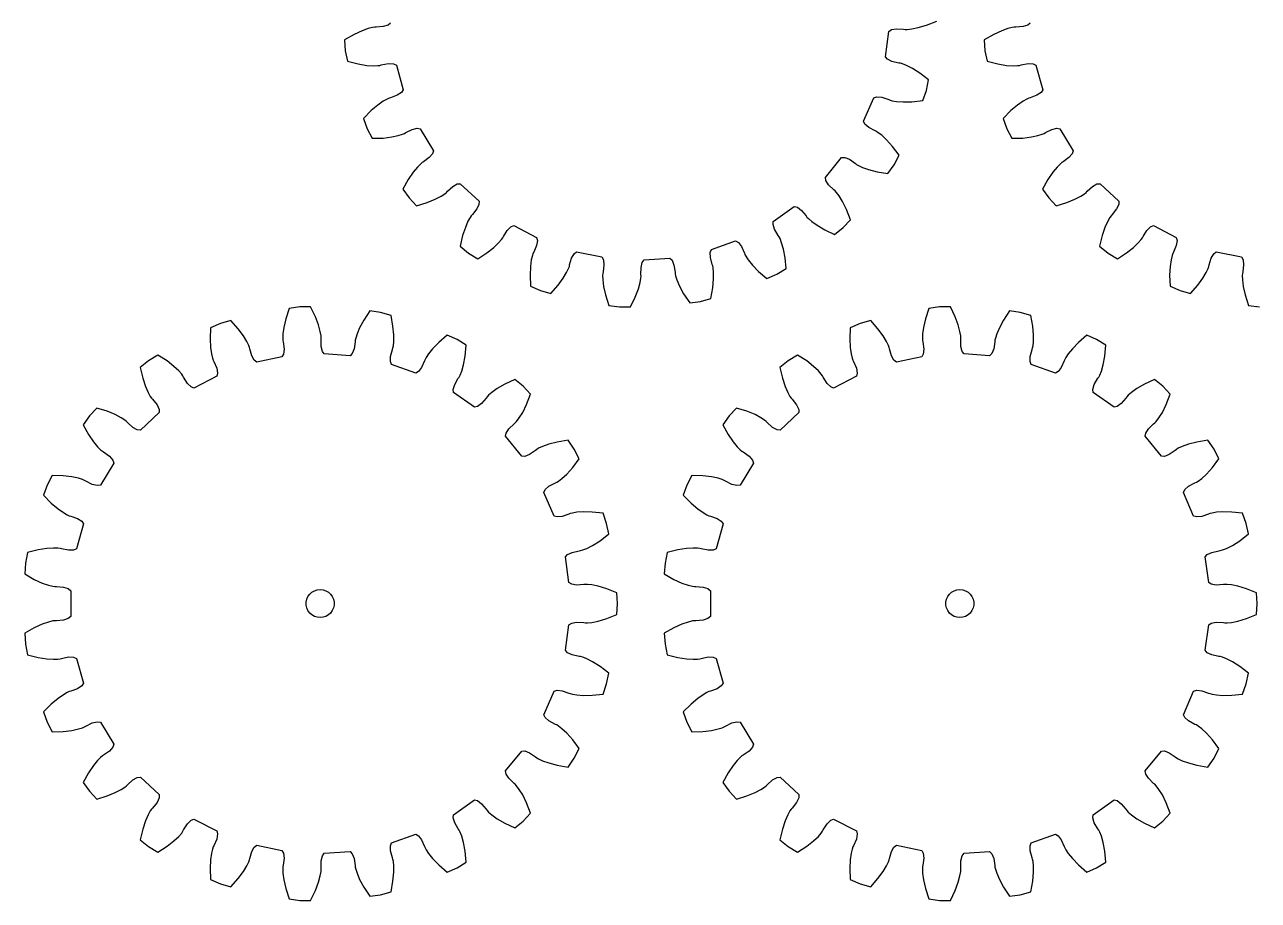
# Model space of a CAD drawing. Extents: x 0 to 200, y 0 to 191.
# Drawn here: x 0 to 132, y 0 to 93.7 of the extents above; entities that cross this region are included whole.
import ezdxf

# ---------------------------------------------------------------- set-up
doc = ezdxf.new("R2010")
doc.units = 0

msp = doc.modelspace()

# ---------------------------------------------------------------- linework, layer by layer
for p, q in [((39.15, 93.89), (38.89, 93.67)), ((96.5, 93.68), (97.59, 94.11)), ((107.59, 93.89), (107.34, 93.67)), ((35.24, 92.67), (34.22, 92.09)), ((36.1, 93.06), (35.24, 92.67)), ((36.76, 93.3), (36.1, 93.06)), ((37.22, 93.41), (36.76, 93.3)), ((37.45, 93.45), (37.22, 93.41)), ((37.61, 93.44), (37.45, 93.45)), ((38.37, 93.51), (37.61, 93.44)), ((38.89, 93.67), (38.37, 93.51)), ((92.09, 90.27), (92.46, 93)), ((92.46, 93), (92.75, 93.19)), ((92.75, 93.19), (93.28, 93.28)), ((93.28, 93.28), (94.05, 93.24)), ((94.05, 93.24), (94.21, 93.21)), ((94.21, 93.21), (94.44, 93.22)), ((94.44, 93.22), (94.91, 93.27)), ((94.91, 93.27), (95.6, 93.41)), ((95.6, 93.41), (96.5, 93.68)), ((103.69, 92.67), (102.67, 92.09)), ((104.54, 93.06), (103.69, 92.67)), ((105.21, 93.3), (104.54, 93.06)), ((105.66, 93.41), (105.21, 93.3)), ((105.89, 93.45), (105.66, 93.41)), ((106.05, 93.44), (105.89, 93.45)), ((106.82, 93.51), (106.05, 93.44)), ((107.34, 93.67), (106.82, 93.51)), ((34.22, 92.09), (34.3, 90.94)), ((102.67, 92.09), (102.75, 90.94)), ((34.3, 90.94), (34.54, 89.8)), ((34.54, 89.8), (35.68, 89.52)), ((92.31, 90.02), (92.09, 90.27)), ((92.8, 89.78), (92.31, 90.02)), ((93.55, 89.62), (92.8, 89.78)), ((102.75, 90.94), (102.98, 89.8)), ((102.98, 89.8), (104.12, 89.52)), ((35.68, 89.52), (36.61, 89.37)), ((36.61, 89.37), (37.31, 89.33)), ((37.31, 89.33), (37.78, 89.34)), ((37.78, 89.34), (38.01, 89.37)), ((38.01, 89.37), (38.16, 89.41)), ((38.16, 89.41), (38.92, 89.56)), ((38.92, 89.56), (39.46, 89.54)), ((39.46, 89.54), (39.77, 89.39)), ((39.77, 89.39), (40.51, 86.75)), ((93.71, 89.6), (93.55, 89.62)), ((93.93, 89.53), (93.71, 89.6)), ((94.37, 89.36), (93.93, 89.53)), ((95, 89.04), (94.37, 89.36)), ((95.79, 88.53), (95, 89.04)), ((96.72, 87.82), (95.79, 88.53)), ((104.12, 89.52), (105.05, 89.37)), ((105.05, 89.37), (105.75, 89.33)), ((105.75, 89.33), (106.22, 89.34)), ((106.22, 89.34), (106.45, 89.37)), ((106.45, 89.37), (106.61, 89.41)), ((106.61, 89.41), (107.36, 89.56)), ((107.36, 89.56), (107.9, 89.54)), ((107.9, 89.54), (108.21, 89.39)), ((108.21, 89.39), (108.95, 86.75)), ((96.49, 86.68), (96.72, 87.82)), ((38.99, 85.86), (38.78, 85.76)), ((39.15, 85.89), (38.99, 85.86)), ((39.87, 86.16), (39.15, 85.89)), ((40.32, 86.46), (39.87, 86.16)), ((40.51, 86.75), (40.32, 86.46)), ((89.77, 83.38), (90.86, 85.9)), ((90.86, 85.9), (91.19, 86)), ((91.19, 86), (91.73, 85.95)), ((91.73, 85.95), (92.46, 85.7)), ((96.1, 85.59), (96.49, 86.68)), ((107.44, 85.86), (107.23, 85.76)), ((107.59, 85.89), (107.44, 85.86)), ((108.31, 86.16), (107.59, 85.89)), ((108.77, 86.46), (108.31, 86.16)), ((108.95, 86.75), (108.77, 86.46)), ((37.08, 84.52), (36.25, 83.68)), ((37.8, 85.12), (37.08, 84.52)), ((38.37, 85.53), (37.8, 85.12)), ((38.78, 85.76), (38.37, 85.53)), ((92.46, 85.7), (92.6, 85.63)), ((92.6, 85.63), (92.83, 85.57)), ((92.83, 85.57), (93.29, 85.5)), ((93.29, 85.5), (93.99, 85.45)), ((93.99, 85.45), (94.93, 85.46)), ((94.93, 85.46), (96.1, 85.59)), ((105.52, 84.52), (104.7, 83.68)), ((106.24, 85.12), (105.52, 84.52)), ((106.82, 85.53), (106.24, 85.12)), ((107.23, 85.76), (106.82, 85.53)), ((36.25, 83.68), (36.64, 82.59)), ((89.91, 83.07), (89.77, 83.38)), ((104.7, 83.68), (105.08, 82.59)), ((36.64, 82.59), (37.17, 81.56)), ((39.28, 81.7), (39.97, 81.85)), ((39.97, 81.85), (40.42, 81.99)), ((40.42, 81.99), (40.63, 82.08)), ((40.63, 82.08), (40.77, 82.17)), ((40.77, 82.17), (41.46, 82.51)), ((41.46, 82.51), (41.98, 82.64)), ((41.98, 82.64), (42.32, 82.58)), ((42.32, 82.58), (43.75, 80.23)), ((90.32, 82.71), (89.91, 83.07)), ((91, 82.35), (90.32, 82.71)), ((91.15, 82.29), (91, 82.35)), ((91.34, 82.16), (91.15, 82.29)), ((91.72, 81.88), (91.34, 82.16)), ((92.23, 81.4), (91.72, 81.88)), ((105.08, 82.59), (105.62, 81.56)), ((107.73, 81.7), (108.42, 81.85)), ((108.42, 81.85), (108.86, 81.99)), ((108.86, 81.99), (109.08, 82.08)), ((109.08, 82.08), (109.21, 82.17)), ((109.21, 82.17), (109.9, 82.51)), ((109.9, 82.51), (110.43, 82.64)), ((110.43, 82.64), (110.76, 82.58)), ((110.76, 82.58), (112.19, 80.23)), ((37.17, 81.56), (38.35, 81.59)), ((38.35, 81.59), (39.28, 81.7)), ((92.86, 80.7), (92.23, 81.4)), ((93.57, 79.76), (92.86, 80.7)), ((105.62, 81.56), (106.79, 81.59)), ((106.79, 81.59), (107.73, 81.7)), ((43.29, 79.49), (42.67, 79.04)), ((43.64, 79.9), (43.29, 79.49)), ((43.75, 80.23), (43.64, 79.9)), ((85.67, 77.36), (87.41, 79.5)), ((87.41, 79.5), (87.75, 79.51)), ((87.75, 79.51), (88.25, 79.31)), ((88.25, 79.31), (88.89, 78.87)), ((93.03, 78.73), (93.57, 79.76)), ((111.73, 79.49), (111.11, 79.04)), ((112.09, 79.9), (111.73, 79.49)), ((112.19, 80.23), (112.09, 79.9)), ((41.57, 77.93), (41.04, 77.16)), ((42.02, 78.48), (41.57, 77.93)), ((42.35, 78.81), (42.02, 78.48)), ((42.53, 78.96), (42.35, 78.81)), ((42.67, 79.04), (42.53, 78.96)), ((88.89, 78.87), (89.01, 78.77)), ((89.01, 78.77), (89.21, 78.65)), ((89.21, 78.65), (89.63, 78.45)), ((89.63, 78.45), (90.3, 78.21)), ((90.3, 78.21), (91.21, 77.98)), ((91.21, 77.98), (92.36, 77.78)), ((92.36, 77.78), (93.03, 78.73)), ((110.02, 77.93), (109.49, 77.16)), ((110.47, 78.48), (110.02, 77.93)), ((110.79, 78.81), (110.47, 78.48)), ((110.97, 78.96), (110.79, 78.81)), ((111.11, 79.04), (110.97, 78.96)), ((41.04, 77.16), (40.48, 76.13)), ((45.8, 76.4), (46.28, 76.67)), ((46.28, 76.67), (46.61, 76.7)), ((46.61, 76.7), (48.63, 74.83)), ((85.73, 77.03), (85.67, 77.36)), ((86.02, 76.57), (85.73, 77.03)), ((86.58, 76.04), (86.02, 76.57)), ((109.49, 77.16), (108.92, 76.13)), ((114.25, 76.4), (114.72, 76.67)), ((114.72, 76.67), (115.06, 76.7)), ((115.06, 76.7), (117.07, 74.83)), ((40.48, 76.13), (41.14, 75.18)), ((43.93, 75.04), (44.55, 75.37)), ((44.55, 75.37), (44.94, 75.62)), ((44.94, 75.62), (45.13, 75.77)), ((45.13, 75.77), (45.23, 75.89)), ((45.23, 75.89), (45.8, 76.4)), ((86.71, 75.94), (86.58, 76.04)), ((86.86, 75.77), (86.71, 75.94)), ((87.14, 75.39), (86.86, 75.77)), ((87.51, 74.79), (87.14, 75.39)), ((108.92, 76.13), (109.59, 75.18)), ((112.37, 75.04), (113, 75.37)), ((113, 75.37), (113.39, 75.62)), ((113.39, 75.62), (113.57, 75.77)), ((113.57, 75.77), (113.68, 75.89)), ((113.68, 75.89), (114.25, 76.4)), ((41.14, 75.18), (41.94, 74.33)), ((41.94, 74.33), (43.06, 74.68)), ((43.06, 74.68), (43.93, 75.04)), ((48.38, 74), (47.9, 73.39)), ((48.61, 74.49), (48.38, 74)), ((48.63, 74.83), (48.61, 74.49)), ((80.1, 72.67), (82.35, 74.26)), ((82.35, 74.26), (82.68, 74.18)), ((82.68, 74.18), (83.11, 73.85)), ((87.93, 73.95), (87.51, 74.79)), ((88.35, 72.85), (87.93, 73.95)), ((109.59, 75.18), (110.38, 74.33)), ((110.38, 74.33), (111.5, 74.68)), ((111.5, 74.68), (112.37, 75.04)), ((116.83, 74), (116.35, 73.39)), ((117.06, 74.49), (116.83, 74)), ((117.07, 74.83), (117.06, 74.49)), ((47.43, 72.68), (47.15, 72.03)), ((47.66, 73.09), (47.43, 72.68)), ((47.79, 73.28), (47.66, 73.09)), ((47.9, 73.39), (47.79, 73.28)), ((80.07, 72.34), (80.1, 72.67)), ((83.11, 73.85), (83.61, 73.26)), ((83.61, 73.26), (83.7, 73.13)), ((83.7, 73.13), (83.86, 72.96)), ((83.86, 72.96), (84.21, 72.66)), ((84.21, 72.66), (84.79, 72.25)), ((87.56, 72.01), (88.35, 72.85)), ((115.88, 72.68), (115.59, 72.03)), ((116.11, 73.09), (115.88, 72.68)), ((116.24, 73.28), (116.11, 73.09)), ((116.35, 73.39), (116.24, 73.28)), ((47.15, 72.03), (46.85, 71.14)), ((51.23, 71.05), (51.64, 71.7)), ((51.64, 71.7), (52.02, 72.08)), ((52.02, 72.08), (52.34, 72.21)), ((52.34, 72.21), (54.78, 70.94)), ((80.23, 71.82), (80.07, 72.34)), ((80.62, 71.16), (80.23, 71.82)), ((84.79, 72.25), (85.6, 71.77)), ((85.6, 71.77), (86.66, 71.28)), ((86.66, 71.28), (87.56, 72.01)), ((115.59, 72.03), (115.3, 71.14)), ((119.67, 71.05), (120.08, 71.7)), ((120.08, 71.7), (120.46, 72.08)), ((120.46, 72.08), (120.78, 72.21)), ((120.78, 72.21), (123.22, 70.94)), ((46.85, 71.14), (46.58, 70)), ((46.58, 70), (47.48, 69.27)), ((50.2, 69.88), (50.71, 70.36)), ((50.71, 70.36), (51.02, 70.72)), ((51.02, 70.72), (51.16, 70.9)), ((51.16, 70.9), (51.23, 71.05)), ((54.77, 70.08), (54.47, 69.37)), ((54.86, 70.61), (54.77, 70.08)), ((54.78, 70.94), (54.86, 70.61)), ((73.48, 69.66), (76.07, 70.58)), ((76.07, 70.58), (76.37, 70.42)), ((76.37, 70.42), (76.69, 69.99)), ((76.69, 69.99), (77.01, 69.28)), ((80.72, 71.03), (80.62, 71.16)), ((80.82, 70.82), (80.72, 71.03)), ((80.99, 70.38), (80.82, 70.82)), ((81.18, 69.7), (80.99, 70.38)), ((115.3, 71.14), (115.02, 70)), ((115.02, 70), (115.92, 69.27)), ((118.64, 69.88), (119.15, 70.36)), ((119.15, 70.36), (119.46, 70.72)), ((119.46, 70.72), (119.6, 70.9)), ((119.6, 70.9), (119.67, 71.05)), ((123.21, 70.08), (122.92, 69.37)), ((123.3, 70.61), (123.21, 70.08)), ((123.22, 70.94), (123.3, 70.61)), ((47.48, 69.27), (48.47, 68.66)), ((48.47, 68.66), (49.46, 69.3)), ((49.46, 69.3), (50.2, 69.88)), ((54.32, 69.01), (54.21, 68.55)), ((54.39, 69.23), (54.32, 69.01)), ((54.47, 69.37), (54.39, 69.23)), ((58.3, 68), (58.52, 68.74)), ((58.52, 68.74), (58.79, 69.21)), ((58.79, 69.21), (59.06, 69.42)), ((59.06, 69.42), (61.75, 68.86)), ((61.75, 68.86), (61.92, 68.56)), ((66.28, 68.55), (69.03, 68.74)), ((69.03, 68.74), (69.27, 68.5)), ((73.35, 69.35), (73.48, 69.66)), ((73.37, 68.8), (73.35, 69.35)), ((73.57, 68.06), (73.37, 68.8)), ((77.01, 69.28), (77.06, 69.13)), ((77.06, 69.13), (77.17, 68.93)), ((77.17, 68.93), (77.43, 68.54)), ((81.36, 68.78), (81.18, 69.7)), ((81.47, 67.61), (81.36, 68.78)), ((115.92, 69.27), (116.92, 68.66)), ((116.92, 68.66), (117.9, 69.3)), ((117.9, 69.3), (118.64, 69.88)), ((122.77, 69.01), (122.66, 68.55)), ((122.84, 69.23), (122.77, 69.01)), ((122.92, 69.37), (122.84, 69.23)), ((126.75, 68), (126.97, 68.74)), ((126.97, 68.74), (127.23, 69.21)), ((127.23, 69.21), (127.5, 69.42)), ((127.5, 69.42), (130.2, 68.86)), ((130.2, 68.86), (130.36, 68.56)), ((54.11, 67.85), (54.07, 66.91)), ((54.21, 68.55), (54.11, 67.85)), ((57.99, 67.21), (58.19, 67.63)), ((58.19, 67.63), (58.28, 67.85)), ((58.28, 67.85), (58.3, 68)), ((61.98, 68.02), (61.88, 67.26)), ((61.92, 68.56), (61.98, 68.02)), ((65.94, 66.98), (65.95, 67.75)), ((65.95, 67.75), (66.08, 68.28)), ((66.08, 68.28), (66.28, 68.55)), ((69.27, 68.5), (69.47, 67.99)), ((69.47, 67.99), (69.59, 67.23)), ((73.62, 67.91), (73.57, 68.06)), ((73.67, 67.68), (73.62, 67.91)), ((73.71, 67.22), (73.67, 67.68)), ((77.43, 68.54), (77.87, 67.99)), ((77.87, 67.99), (78.53, 67.31)), ((80.48, 67.01), (81.47, 67.61)), ((122.56, 67.85), (122.51, 66.91)), ((122.66, 68.55), (122.56, 67.85)), ((126.43, 67.21), (126.64, 67.63)), ((126.64, 67.63), (126.72, 67.85)), ((126.72, 67.85), (126.75, 68)), ((130.42, 68.02), (130.33, 67.26)), ((130.36, 68.56), (130.42, 68.02)), ((54.07, 66.91), (54.11, 65.74)), ((57.07, 65.84), (57.63, 66.6)), ((57.63, 66.6), (57.99, 67.21)), ((61.85, 67.1), (61.83, 66.87)), ((61.83, 66.87), (61.85, 66.4)), ((61.88, 67.26), (61.85, 67.1)), ((61.85, 66.4), (61.94, 65.71)), ((65.67, 65.45), (65.85, 66.13)), ((65.85, 66.13), (65.93, 66.59)), ((65.93, 66.59), (65.95, 66.82)), ((65.95, 66.82), (65.94, 66.98)), ((69.59, 67.23), (69.59, 67.07)), ((69.59, 67.07), (69.64, 66.85)), ((69.64, 66.85), (69.79, 66.4)), ((69.79, 66.4), (70.07, 65.75)), ((73.64, 65.57), (73.72, 66.51)), ((73.72, 66.51), (73.71, 67.22)), ((78.53, 67.31), (79.42, 66.55)), ((79.42, 66.55), (80.48, 67.01)), ((122.51, 66.91), (122.56, 65.74)), ((125.52, 65.84), (126.07, 66.6)), ((126.07, 66.6), (126.43, 67.21)), ((130.29, 67.1), (130.28, 66.87)), ((130.28, 66.87), (130.3, 66.4)), ((130.33, 67.26), (130.29, 67.1)), ((130.3, 66.4), (130.39, 65.71)), ((54.11, 65.74), (55.18, 65.28)), ((55.18, 65.28), (56.29, 64.96)), ((56.29, 64.96), (57.07, 65.84)), ((61.94, 65.71), (62.15, 64.79)), ((62.15, 64.79), (62.51, 63.67)), ((65.33, 64.57), (65.67, 65.45)), ((70.07, 65.75), (70.51, 64.92)), ((70.51, 64.92), (71.16, 63.95)), ((73.43, 64.42), (73.64, 65.57)), ((122.56, 65.74), (123.62, 65.28)), ((123.62, 65.28), (124.74, 64.96)), ((124.74, 64.96), (125.52, 65.84)), ((130.39, 65.71), (130.6, 64.79)), ((130.6, 64.79), (130.96, 63.67)), ((29.44, 63.51), (28.29, 63.36)), ((30.6, 63.51), (29.44, 63.51)), ((31.11, 62.46), (30.6, 63.51)), ((62.51, 63.67), (63.66, 63.51)), ((63.66, 63.51), (64.82, 63.51)), ((64.82, 63.51), (65.33, 64.57)), ((71.16, 63.95), (72.31, 64.11)), ((72.31, 64.11), (73.43, 64.42)), ((97.89, 63.51), (96.74, 63.36)), ((99.05, 63.51), (97.89, 63.51)), ((99.56, 62.46), (99.05, 63.51)), ((130.96, 63.67), (132.11, 63.51)), ((22.07, 62.06), (20.95, 61.75)), ((22.85, 61.18), (22.07, 62.06)), ((27.93, 62.24), (27.72, 61.32)), ((28.29, 63.36), (27.93, 62.24)), ((31.44, 61.58), (31.11, 62.46)), ((36.29, 62.1), (35.84, 61.28)), ((36.94, 63.08), (36.29, 62.1)), ((38.09, 62.92), (36.94, 63.08)), ((39.21, 62.61), (38.09, 62.92)), ((39.41, 61.45), (39.21, 62.61)), ((90.52, 62.06), (89.4, 61.75)), ((91.29, 61.18), (90.52, 62.06)), ((96.37, 62.24), (96.17, 61.32)), ((96.74, 63.36), (96.37, 62.24)), ((99.89, 61.58), (99.56, 62.46)), ((104.74, 62.1), (104.29, 61.28)), ((105.39, 63.08), (104.74, 62.1)), ((106.53, 62.92), (105.39, 63.08)), ((107.65, 62.61), (106.53, 62.92)), ((107.86, 61.45), (107.65, 62.61)), ((19.89, 61.29), (19.84, 60.11)), ((20.95, 61.75), (19.89, 61.29)), ((23.4, 60.42), (22.85, 61.18)), ((27.72, 61.32), (27.63, 60.62)), ((31.63, 60.9), (31.44, 61.58)), ((31.71, 60.43), (31.63, 60.9)), ((35.84, 61.28), (35.57, 60.63)), ((39.49, 60.52), (39.41, 61.45)), ((88.33, 61.29), (88.29, 60.11)), ((89.4, 61.75), (88.33, 61.29)), ((91.85, 60.42), (91.29, 61.18)), ((96.17, 61.32), (96.07, 60.62)), ((100.07, 60.9), (99.89, 61.58)), ((100.16, 60.43), (100.07, 60.9)), ((104.29, 61.28), (104.01, 60.63)), ((107.94, 60.52), (107.86, 61.45)), ((19.84, 60.11), (19.89, 59.18)), ((23.77, 59.82), (23.4, 60.42)), ((23.97, 59.4), (23.77, 59.82)), ((27.63, 60.62), (27.61, 60.15)), ((27.61, 60.15), (27.62, 59.92)), ((27.62, 59.92), (27.66, 59.77)), ((27.66, 59.77), (27.75, 59)), ((31.73, 60.2), (31.71, 60.43)), ((31.72, 60.04), (31.73, 60.2)), ((31.73, 59.27), (31.72, 60.04)), ((35.36, 59.79), (35.25, 59.03)), ((35.37, 59.95), (35.36, 59.79)), ((35.42, 60.18), (35.37, 59.95)), ((35.57, 60.63), (35.42, 60.18)), ((39.45, 59.34), (39.49, 59.81)), ((39.49, 59.81), (39.49, 60.52)), ((44.3, 59.72), (43.65, 59.04)), ((45.19, 60.48), (44.3, 59.72)), ((46.26, 60.02), (45.19, 60.48)), ((47.25, 59.42), (46.26, 60.02)), ((47.14, 58.25), (47.25, 59.42)), ((88.29, 60.11), (88.34, 59.18)), ((92.21, 59.82), (91.85, 60.42)), ((92.42, 59.4), (92.21, 59.82)), ((96.07, 60.62), (96.06, 60.15)), ((96.06, 60.15), (96.07, 59.92)), ((96.07, 59.92), (96.1, 59.77)), ((96.1, 59.77), (96.2, 59)), ((100.18, 60.2), (100.16, 60.43)), ((100.16, 60.04), (100.18, 60.2)), ((100.17, 59.27), (100.16, 60.04)), ((103.81, 59.79), (103.69, 59.03)), ((103.87, 60.18), (103.81, 59.95)), ((103.81, 59.95), (103.81, 59.79)), ((104.01, 60.63), (103.87, 60.18)), ((107.89, 59.34), (107.94, 59.81)), ((107.94, 59.81), (107.94, 60.52)), ((112.75, 59.72), (112.1, 59.04)), ((113.64, 60.48), (112.75, 59.72)), ((114.7, 60.02), (113.64, 60.48)), ((115.69, 59.42), (114.7, 60.02)), ((115.58, 58.25), (115.69, 59.42)), ((14.25, 58.36), (13.26, 57.76)), ((15.23, 57.73), (14.25, 58.36)), ((19.89, 59.18), (19.99, 58.48)), ((19.99, 58.48), (20.1, 58.02)), ((24.05, 59.18), (23.97, 59.4)), ((24.08, 59.02), (24.05, 59.18)), ((24.3, 58.29), (24.08, 59.02)), ((24.57, 57.81), (24.3, 58.29)), ((27.53, 58.17), (24.84, 57.61)), ((27.7, 58.46), (27.53, 58.17)), ((27.75, 59), (27.7, 58.46)), ((31.86, 58.75), (31.73, 59.27)), ((32.06, 58.48), (31.86, 58.75)), ((34.81, 58.29), (32.06, 58.48)), ((35.05, 58.53), (34.81, 58.29)), ((35.25, 59.03), (35.05, 58.53)), ((39.13, 57.68), (39.15, 58.22)), ((39.15, 58.22), (39.34, 58.97)), ((39.34, 58.97), (39.4, 59.12)), ((39.4, 59.12), (39.45, 59.34)), ((42.95, 58.1), (42.84, 57.9)), ((43.21, 58.49), (42.95, 58.1)), ((43.65, 59.04), (43.21, 58.49)), ((46.96, 57.32), (47.14, 58.25)), ((82.69, 58.36), (81.7, 57.76)), ((83.68, 57.73), (82.69, 58.36)), ((88.34, 59.18), (88.43, 58.48)), ((88.43, 58.48), (88.54, 58.02)), ((92.5, 59.18), (92.42, 59.4)), ((92.53, 59.02), (92.5, 59.18)), ((92.74, 58.29), (92.53, 59.02)), ((93.01, 57.81), (92.74, 58.29)), ((95.98, 58.17), (93.28, 57.61)), ((96.14, 58.46), (95.98, 58.17)), ((96.2, 59), (96.14, 58.46)), ((100.3, 58.75), (100.17, 59.27)), ((100.51, 58.48), (100.3, 58.75)), ((103.25, 58.29), (100.51, 58.48)), ((103.49, 58.53), (103.25, 58.29)), ((103.69, 59.03), (103.49, 58.53)), ((107.58, 57.68), (107.59, 58.22)), ((107.59, 58.22), (107.79, 58.97)), ((107.79, 58.97), (107.85, 59.12)), ((107.85, 59.12), (107.89, 59.34)), ((111.39, 58.1), (111.28, 57.9)), ((111.65, 58.49), (111.39, 58.1)), ((112.1, 59.04), (111.65, 58.49)), ((115.41, 57.32), (115.58, 58.25)), ((13.26, 57.76), (12.36, 57.03)), ((12.36, 57.03), (12.63, 55.89)), ((15.97, 57.15), (15.23, 57.73)), ((16.49, 56.66), (15.97, 57.15)), ((20.1, 58.02), (20.17, 57.8)), ((20.17, 57.8), (20.25, 57.66)), ((20.25, 57.66), (20.55, 56.95)), ((20.55, 56.95), (20.64, 56.42)), ((24.84, 57.61), (24.57, 57.81)), ((39.25, 57.36), (39.13, 57.68)), ((41.85, 56.44), (39.25, 57.36)), ((42.47, 57.04), (42.14, 56.61)), ((42.79, 57.74), (42.47, 57.04)), ((42.84, 57.9), (42.79, 57.74)), ((46.77, 56.65), (46.96, 57.32)), ((81.7, 57.76), (80.8, 57.03)), ((80.8, 57.03), (81.07, 55.89)), ((84.42, 57.15), (83.68, 57.73)), ((84.93, 56.66), (84.42, 57.15)), ((88.54, 58.02), (88.62, 57.8)), ((88.62, 57.8), (88.69, 57.66)), ((88.69, 57.66), (88.99, 56.95)), ((88.99, 56.95), (89.08, 56.42)), ((93.28, 57.61), (93.01, 57.81)), ((107.7, 57.36), (107.58, 57.68)), ((110.29, 56.44), (107.7, 57.36)), ((110.92, 57.04), (110.59, 56.61)), ((111.23, 57.74), (110.92, 57.04)), ((111.28, 57.9), (111.23, 57.74)), ((115.21, 56.65), (115.41, 57.32)), ((12.63, 55.89), (12.93, 55)), ((16.8, 56.31), (16.49, 56.66)), ((16.93, 56.12), (16.8, 56.31)), ((17, 55.98), (16.93, 56.12)), ((17.41, 55.33), (17, 55.98)), ((20.56, 56.09), (18.11, 54.82)), ((20.64, 56.42), (20.56, 56.09)), ((42.14, 56.61), (41.85, 56.44)), ((46.01, 55.21), (46.4, 55.87)), ((46.4, 55.87), (46.5, 56)), ((46.5, 56), (46.6, 56.21)), ((46.6, 56.21), (46.77, 56.65)), ((52.44, 55.75), (51.38, 55.25)), ((53.34, 55.02), (52.44, 55.75)), ((81.07, 55.89), (81.37, 55)), ((85.24, 56.31), (84.93, 56.66)), ((85.38, 56.12), (85.24, 56.31)), ((85.45, 55.98), (85.38, 56.12)), ((85.86, 55.33), (85.45, 55.98)), ((89, 56.09), (86.56, 54.82)), ((89.08, 56.42), (89, 56.09)), ((110.59, 56.61), (110.29, 56.44)), ((114.45, 55.21), (114.84, 55.87)), ((114.84, 55.87), (114.94, 56)), ((114.94, 56), (115.04, 56.21)), ((115.04, 56.21), (115.21, 56.65)), ((120.88, 55.75), (119.82, 55.25)), ((121.78, 55.02), (120.88, 55.75)), ((12.93, 55), (13.21, 54.35)), ((13.21, 54.35), (13.44, 53.94)), ((17.8, 54.95), (17.41, 55.33)), ((18.11, 54.82), (17.8, 54.95)), ((45.85, 54.69), (46.01, 55.21)), ((45.88, 54.35), (45.85, 54.69)), ((48.13, 52.77), (45.88, 54.35)), ((49.99, 54.37), (49.64, 54.06)), ((50.56, 54.78), (49.99, 54.37)), ((51.38, 55.25), (50.56, 54.78)), ((54.13, 54.17), (53.34, 55.02)), ((53.71, 53.08), (54.13, 54.17)), ((81.37, 55), (81.66, 54.35)), ((81.66, 54.35), (81.88, 53.94)), ((86.24, 54.95), (85.86, 55.33)), ((86.56, 54.82), (86.24, 54.95)), ((114.29, 54.69), (114.45, 55.21)), ((114.32, 54.35), (114.29, 54.69)), ((116.57, 52.77), (114.32, 54.35)), ((118.44, 54.37), (118.08, 54.06)), ((119.01, 54.78), (118.44, 54.37)), ((119.82, 55.25), (119.01, 54.78)), ((122.58, 54.17), (121.78, 55.02)), ((122.15, 53.08), (122.58, 54.17)), ((13.44, 53.94), (13.57, 53.75)), ((13.57, 53.75), (13.68, 53.63)), ((13.68, 53.63), (14.16, 53.03)), ((14.16, 53.03), (14.39, 52.54)), ((48.46, 52.85), (48.13, 52.77)), ((48.89, 53.17), (48.46, 52.85)), ((49.39, 53.76), (48.89, 53.17)), ((49.47, 53.9), (49.39, 53.76)), ((49.64, 54.06), (49.47, 53.9)), ((53.29, 52.23), (53.71, 53.08)), ((81.88, 53.94), (82.01, 53.75)), ((82.01, 53.75), (82.13, 53.63)), ((82.13, 53.63), (82.6, 53.03)), ((82.6, 53.03), (82.84, 52.54)), ((116.9, 52.85), (116.57, 52.77)), ((117.34, 53.17), (116.9, 52.85)), ((117.83, 53.76), (117.34, 53.17)), ((117.92, 53.9), (117.83, 53.76)), ((118.08, 54.06), (117.92, 53.9)), ((121.73, 52.23), (122.15, 53.08)), ((6.92, 51.84), (6.25, 50.9)), ((7.71, 52.69), (6.92, 51.84)), ((8.83, 52.34), (7.71, 52.69)), ((9.7, 51.99), (8.83, 52.34)), ((10.33, 51.66), (9.7, 51.99)), ((10.72, 51.4), (10.33, 51.66)), ((14.4, 52.2), (12.39, 50.32)), ((14.39, 52.54), (14.4, 52.2)), ((52.64, 51.26), (52.92, 51.63)), ((52.92, 51.63), (53.29, 52.23)), ((75.37, 51.84), (74.7, 50.9)), ((76.16, 52.69), (75.37, 51.84)), ((77.28, 52.34), (76.16, 52.69)), ((78.15, 51.99), (77.28, 52.34)), ((78.77, 51.66), (78.15, 51.99)), ((79.17, 51.4), (78.77, 51.66)), ((82.85, 52.2), (80.84, 50.32)), ((82.84, 52.54), (82.85, 52.2)), ((121.08, 51.26), (121.37, 51.63)), ((121.37, 51.63), (121.73, 52.23)), ((6.25, 50.9), (6.82, 49.87)), ((10.9, 51.26), (10.72, 51.4)), ((11.01, 51.14), (10.9, 51.26)), ((11.58, 50.62), (11.01, 51.14)), ((12.05, 50.36), (11.58, 50.62)), ((12.39, 50.32), (12.05, 50.36)), ((51.51, 50), (51.8, 50.46)), ((51.8, 50.46), (52.36, 50.99)), ((52.36, 50.99), (52.48, 51.09)), ((52.48, 51.09), (52.64, 51.26)), ((74.7, 50.9), (75.27, 49.87)), ((79.35, 51.26), (79.17, 51.4)), ((79.46, 51.14), (79.35, 51.26)), ((80.02, 50.62), (79.46, 51.14)), ((80.5, 50.36), (80.02, 50.62)), ((80.84, 50.32), (80.5, 50.36)), ((119.95, 50), (120.25, 50.46)), ((120.25, 50.46), (120.8, 50.99)), ((120.8, 50.99), (120.93, 51.09)), ((120.93, 51.09), (121.08, 51.26)), ((6.82, 49.87), (7.35, 49.09)), ((7.35, 49.09), (7.8, 48.55)), ((51.45, 49.67), (51.51, 50)), ((53.18, 47.53), (51.45, 49.67)), ((56.98, 49.05), (56.07, 48.81)), ((58.14, 49.24), (56.98, 49.05)), ((58.81, 48.3), (58.14, 49.24)), ((75.27, 49.87), (75.8, 49.09)), ((75.8, 49.09), (76.24, 48.55)), ((119.89, 49.67), (119.95, 50)), ((121.63, 47.53), (119.89, 49.67)), ((125.43, 49.05), (124.52, 48.81)), ((126.59, 49.24), (125.43, 49.05)), ((127.26, 48.3), (126.59, 49.24)), ((7.8, 48.55), (8.13, 48.21)), ((8.13, 48.21), (8.31, 48.06)), ((8.31, 48.06), (8.44, 47.99)), ((8.44, 47.99), (9.07, 47.53)), ((9.07, 47.53), (9.42, 47.12)), ((53.52, 47.52), (53.18, 47.53)), ((54.03, 47.72), (53.52, 47.52)), ((54.66, 48.15), (54.03, 47.72)), ((54.79, 48.26), (54.66, 48.15)), ((54.99, 48.38), (54.79, 48.26)), ((55.41, 48.57), (54.99, 48.38)), ((56.07, 48.81), (55.41, 48.57)), ((59.34, 47.27), (58.81, 48.3)), ((76.24, 48.55), (76.57, 48.21)), ((76.57, 48.21), (76.75, 48.06)), ((76.75, 48.06), (76.89, 47.99)), ((76.89, 47.99), (77.51, 47.53)), ((77.51, 47.53), (77.87, 47.12)), ((121.97, 47.52), (121.63, 47.53)), ((122.47, 47.72), (121.97, 47.52)), ((123.11, 48.15), (122.47, 47.72)), ((123.23, 48.26), (123.11, 48.15)), ((123.43, 48.38), (123.23, 48.26)), ((123.86, 48.57), (123.43, 48.38)), ((124.52, 48.81), (123.86, 48.57)), ((127.79, 47.27), (127.26, 48.3)), ((9.53, 46.8), (8.1, 44.45)), ((9.42, 47.12), (9.53, 46.8)), ((58.01, 45.63), (58.64, 46.33)), ((58.64, 46.33), (59.34, 47.27)), ((77.97, 46.8), (76.54, 44.45)), ((77.87, 47.12), (77.97, 46.8)), ((126.46, 45.63), (127.09, 46.33)), ((127.09, 46.33), (127.79, 47.27)), ((2.95, 45.47), (2.42, 44.44)), ((4.13, 45.44), (2.95, 45.47)), ((5.06, 45.32), (4.13, 45.44)), ((5.75, 45.18), (5.06, 45.32)), ((6.2, 45.04), (5.75, 45.18)), ((6.41, 44.95), (6.2, 45.04)), ((6.55, 44.86), (6.41, 44.95)), ((57.12, 44.86), (57.49, 45.15)), ((57.49, 45.15), (58.01, 45.63)), ((71.4, 45.47), (70.86, 44.44)), ((72.57, 45.44), (71.4, 45.47)), ((73.5, 45.32), (72.57, 45.44)), ((74.19, 45.18), (73.5, 45.32)), ((74.64, 45.04), (74.19, 45.18)), ((74.86, 44.95), (74.64, 45.04)), ((74.99, 44.86), (74.86, 44.95)), ((125.57, 44.86), (125.94, 45.15)), ((125.94, 45.15), (126.46, 45.63)), ((2.42, 44.44), (2.03, 43.35)), ((7.23, 44.52), (6.55, 44.86)), ((7.76, 44.39), (7.23, 44.52)), ((8.1, 44.45), (7.76, 44.39)), ((55.54, 43.65), (55.69, 43.96)), ((56.64, 41.13), (55.54, 43.65)), ((55.69, 43.96), (56.1, 44.32)), ((56.1, 44.32), (56.78, 44.68)), ((56.78, 44.68), (56.93, 44.74)), ((56.93, 44.74), (57.12, 44.86)), ((70.86, 44.44), (70.47, 43.35)), ((75.68, 44.52), (74.99, 44.86)), ((76.21, 44.39), (75.68, 44.52)), ((76.54, 44.45), (76.21, 44.39)), ((123.99, 43.65), (124.14, 43.96)), ((125.08, 41.13), (123.99, 43.65)), ((124.14, 43.96), (124.54, 44.32)), ((124.54, 44.32), (125.22, 44.68)), ((125.22, 44.68), (125.37, 44.74)), ((125.37, 44.74), (125.57, 44.86)), ((2.03, 43.35), (2.85, 42.51)), ((2.85, 42.51), (3.57, 41.9)), ((70.47, 43.35), (71.3, 42.51)), ((71.3, 42.51), (72.02, 41.9)), ((3.57, 41.9), (4.15, 41.5)), ((4.15, 41.5), (4.56, 41.27)), ((4.56, 41.27), (4.77, 41.17)), ((4.77, 41.17), (4.93, 41.13)), ((4.93, 41.13), (5.65, 40.86)), ((56.96, 41.03), (56.64, 41.13)), ((57.5, 41.08), (56.96, 41.03)), ((58.23, 41.33), (57.5, 41.08)), ((58.38, 41.39), (58.23, 41.33)), ((58.6, 41.45), (58.38, 41.39)), ((59.07, 41.53), (58.6, 41.45)), ((59.77, 41.58), (59.07, 41.53)), ((60.71, 41.56), (59.77, 41.58)), ((61.88, 41.44), (60.71, 41.56)), ((62.26, 40.34), (61.88, 41.44)), ((72.02, 41.9), (72.6, 41.5)), ((72.6, 41.5), (73, 41.27)), ((73, 41.27), (73.21, 41.17)), ((73.21, 41.17), (73.37, 41.13)), ((73.37, 41.13), (74.09, 40.86)), ((125.41, 41.03), (125.08, 41.13)), ((125.95, 41.08), (125.41, 41.03)), ((126.68, 41.33), (125.95, 41.08)), ((126.82, 41.39), (126.68, 41.33)), ((127.05, 41.45), (126.82, 41.39)), ((127.51, 41.53), (127.05, 41.45)), ((128.21, 41.58), (127.51, 41.53)), ((129.15, 41.56), (128.21, 41.58)), ((130.32, 41.44), (129.15, 41.56)), ((130.71, 40.34), (130.32, 41.44)), ((6.29, 40.28), (5.54, 37.63)), ((5.65, 40.86), (6.1, 40.57)), ((6.1, 40.57), (6.29, 40.28)), ((62.5, 39.21), (62.26, 40.34)), ((74.73, 40.28), (73.99, 37.63)), ((74.09, 40.86), (74.54, 40.57)), ((74.54, 40.57), (74.73, 40.28)), ((130.94, 39.21), (130.71, 40.34)), ((60.77, 37.99), (61.57, 38.49)), ((61.57, 38.49), (62.5, 39.21)), ((129.22, 37.99), (130.01, 38.49)), ((130.01, 38.49), (130.94, 39.21)), ((0.32, 37.23), (0.08, 36.09)), ((1.45, 37.51), (0.32, 37.23)), ((2.38, 37.66), (1.45, 37.51)), ((3.09, 37.7), (2.38, 37.66)), ((3.56, 37.69), (3.09, 37.7)), ((3.79, 37.66), (3.56, 37.69)), ((3.94, 37.61), (3.79, 37.66)), ((4.69, 37.47), (3.94, 37.61)), ((5.24, 37.49), (4.69, 37.47)), ((5.54, 37.63), (5.24, 37.49)), ((57.87, 36.75), (58.09, 37.01)), ((58.09, 37.01), (58.58, 37.24)), ((58.58, 37.24), (59.33, 37.41)), ((59.33, 37.41), (59.49, 37.43)), ((59.49, 37.43), (59.71, 37.5)), ((59.71, 37.5), (60.15, 37.67)), ((60.15, 37.67), (60.77, 37.99)), ((68.76, 37.23), (68.52, 36.09)), ((69.9, 37.51), (68.76, 37.23)), ((70.83, 37.66), (69.9, 37.51)), ((71.53, 37.7), (70.83, 37.66)), ((72, 37.69), (71.53, 37.7)), ((72.23, 37.66), (72, 37.69)), ((72.38, 37.61), (72.23, 37.66)), ((73.14, 37.47), (72.38, 37.61)), ((73.68, 37.49), (73.14, 37.47)), ((73.99, 37.63), (73.68, 37.49)), ((126.31, 36.75), (126.53, 37.01)), ((126.53, 37.01), (127.02, 37.24)), ((127.02, 37.24), (127.77, 37.41)), ((127.77, 37.41), (127.93, 37.43)), ((127.93, 37.43), (128.16, 37.5)), ((128.16, 37.5), (128.59, 37.67)), ((128.59, 37.67), (129.22, 37.99)), ((0.08, 36.09), (0, 34.93)), ((58.24, 34.03), (57.87, 36.75)), ((68.52, 36.09), (68.44, 34.93)), ((126.69, 34.03), (126.31, 36.75)), ((0, 34.93), (1.02, 34.35)), ((1.02, 34.35), (1.88, 33.96)), ((68.44, 34.93), (69.46, 34.35)), ((69.46, 34.35), (70.32, 33.96)), ((1.88, 33.96), (2.54, 33.73)), ((2.54, 33.73), (3, 33.62)), ((3, 33.62), (3.23, 33.58)), ((3.23, 33.58), (3.39, 33.58)), ((3.39, 33.58), (4.15, 33.52)), ((4.15, 33.52), (4.67, 33.36)), ((4.67, 33.36), (4.93, 33.13)), ((4.93, 33.13), (4.93, 30.38)), ((30.73, 32.97), (31, 33.13)), ((31, 33.13), (31.3, 33.22)), ((31.3, 33.22), (31.61, 33.26)), ((31.61, 33.26), (31.93, 33.22)), ((31.93, 33.22), (32.22, 33.13)), ((32.22, 33.13), (32.5, 32.97)), ((58.53, 33.84), (58.24, 34.03)), ((59.06, 33.75), (58.53, 33.84)), ((59.83, 33.79), (59.06, 33.75)), ((59.99, 33.82), (59.83, 33.79)), ((60.22, 33.81), (59.99, 33.82)), ((60.68, 33.76), (60.22, 33.81)), ((61.38, 33.62), (60.68, 33.76)), ((62.28, 33.35), (61.38, 33.62)), ((63.37, 32.91), (62.28, 33.35)), ((70.32, 33.96), (70.99, 33.73)), ((70.99, 33.73), (71.44, 33.62)), ((71.44, 33.62), (71.67, 33.58)), ((71.67, 33.58), (71.83, 33.58)), ((71.83, 33.58), (72.6, 33.52)), ((72.6, 33.52), (73.11, 33.36)), ((73.11, 33.36), (73.37, 33.13)), ((73.37, 33.13), (73.37, 30.38)), ((99.18, 32.97), (99.45, 33.13)), ((99.45, 33.13), (99.75, 33.22)), ((99.75, 33.22), (100.06, 33.26)), ((100.06, 33.26), (100.37, 33.22)), ((100.37, 33.22), (100.67, 33.13)), ((100.67, 33.13), (100.94, 32.97)), ((126.97, 33.84), (126.69, 34.03)), ((127.5, 33.75), (126.97, 33.84)), ((128.27, 33.79), (127.5, 33.75)), ((128.43, 33.82), (128.27, 33.79)), ((128.66, 33.81), (128.43, 33.82)), ((129.13, 33.76), (128.66, 33.81)), ((129.82, 33.62), (129.13, 33.76)), ((130.72, 33.35), (129.82, 33.62)), ((131.81, 32.91), (130.72, 33.35)), ((30.12, 31.91), (30.19, 32.22)), ((30.12, 31.6), (30.12, 31.91)), ((30.19, 32.22), (30.31, 32.51)), ((30.31, 32.51), (30.5, 32.76)), ((30.5, 32.76), (30.73, 32.97)), ((32.5, 32.97), (32.73, 32.76)), ((32.73, 32.76), (32.91, 32.51)), ((32.91, 32.51), (33.04, 32.22)), ((33.04, 32.22), (33.11, 31.91)), ((33.11, 31.91), (33.11, 31.6)), ((63.44, 31.76), (63.37, 32.91)), ((63.37, 30.6), (63.44, 31.76)), ((98.57, 31.91), (98.63, 32.22)), ((98.57, 31.6), (98.57, 31.91)), ((98.63, 32.22), (98.76, 32.51)), ((98.76, 32.51), (98.94, 32.76)), ((98.94, 32.76), (99.18, 32.97)), ((100.94, 32.97), (101.17, 32.76)), ((101.17, 32.76), (101.36, 32.51)), ((101.36, 32.51), (101.48, 32.22)), ((101.48, 32.22), (101.55, 31.91)), ((101.55, 31.91), (101.55, 31.6)), ((131.89, 31.76), (131.81, 32.91)), ((131.81, 30.6), (131.89, 31.76)), ((4.93, 30.38), (4.67, 30.16)), ((30.19, 31.29), (30.12, 31.6)), ((30.31, 31.01), (30.19, 31.29)), ((30.5, 30.75), (30.31, 31.01)), ((30.73, 30.54), (30.5, 30.75)), ((31, 30.39), (30.73, 30.54)), ((31.3, 30.29), (31, 30.39)), ((32.22, 30.39), (31.93, 30.29)), ((32.5, 30.54), (32.22, 30.39)), ((32.73, 30.75), (32.5, 30.54)), ((32.91, 31.01), (32.73, 30.75)), ((33.04, 31.29), (32.91, 31.01)), ((33.11, 31.6), (33.04, 31.29)), ((62.28, 30.16), (63.37, 30.6)), ((73.37, 30.38), (73.11, 30.16)), ((98.63, 31.29), (98.57, 31.6)), ((98.76, 31.01), (98.63, 31.29)), ((98.94, 30.75), (98.76, 31.01)), ((99.18, 30.54), (98.94, 30.75)), ((99.45, 30.39), (99.18, 30.54)), ((99.75, 30.29), (99.45, 30.39)), ((100.67, 30.39), (100.37, 30.29)), ((100.94, 30.54), (100.67, 30.39)), ((101.17, 30.75), (100.94, 30.54)), ((101.36, 31.01), (101.17, 30.75)), ((101.48, 31.29), (101.36, 31.01)), ((101.55, 31.6), (101.48, 31.29)), ((130.72, 30.16), (131.81, 30.6)), ((1.02, 29.16), (0, 28.58)), ((1.88, 29.55), (1.02, 29.16)), ((2.54, 29.78), (1.88, 29.55)), ((3, 29.9), (2.54, 29.78)), ((3.23, 29.93), (3, 29.9)), ((3.39, 29.93), (3.23, 29.93)), ((4.15, 29.99), (3.39, 29.93)), ((4.67, 30.16), (4.15, 29.99)), ((31.61, 30.26), (31.3, 30.29)), ((31.93, 30.29), (31.61, 30.26)), ((57.87, 26.76), (58.24, 29.49)), ((58.24, 29.49), (58.53, 29.67)), ((58.53, 29.67), (59.06, 29.77)), ((59.06, 29.77), (59.83, 29.72)), ((59.83, 29.72), (59.99, 29.7)), ((59.99, 29.7), (60.22, 29.7)), ((60.22, 29.7), (60.68, 29.75)), ((60.68, 29.75), (61.38, 29.89)), ((61.38, 29.89), (62.28, 30.16)), ((69.46, 29.16), (68.44, 28.58)), ((70.32, 29.55), (69.46, 29.16)), ((70.99, 29.78), (70.32, 29.55)), ((71.44, 29.9), (70.99, 29.78)), ((71.67, 29.93), (71.44, 29.9)), ((71.83, 29.93), (71.67, 29.93)), ((72.6, 29.99), (71.83, 29.93)), ((73.11, 30.16), (72.6, 29.99)), ((100.06, 30.26), (99.75, 30.29)), ((100.37, 30.29), (100.06, 30.26)), ((126.31, 26.76), (126.69, 29.49)), ((126.69, 29.49), (126.97, 29.67)), ((126.97, 29.67), (127.5, 29.77)), ((127.5, 29.77), (128.27, 29.72)), ((128.27, 29.72), (128.43, 29.7)), ((128.43, 29.7), (128.66, 29.7)), ((128.66, 29.7), (129.13, 29.75)), ((129.13, 29.75), (129.82, 29.89)), ((129.82, 29.89), (130.72, 30.16)), ((0, 28.58), (0.08, 27.42)), ((68.44, 28.58), (68.52, 27.42)), ((0.08, 27.42), (0.32, 26.29)), ((58.09, 26.5), (57.87, 26.76)), ((58.58, 26.27), (58.09, 26.5)), ((68.52, 27.42), (68.76, 26.29)), ((126.53, 26.5), (126.31, 26.76)), ((127.02, 26.27), (126.53, 26.5)), ((0.32, 26.29), (1.45, 26)), ((1.45, 26), (2.38, 25.86)), ((2.38, 25.86), (3.09, 25.81)), ((3.09, 25.81), (3.56, 25.83)), ((3.56, 25.83), (3.79, 25.85)), ((3.79, 25.85), (3.94, 25.9)), ((3.94, 25.9), (4.69, 26.05)), ((4.69, 26.05), (5.24, 26.03)), ((5.24, 26.03), (5.54, 25.88)), ((5.54, 25.88), (6.29, 23.23)), ((59.33, 26.1), (58.58, 26.27)), ((59.49, 26.08), (59.33, 26.1)), ((59.71, 26.02), (59.49, 26.08)), ((60.15, 25.84), (59.71, 26.02)), ((60.77, 25.52), (60.15, 25.84)), ((61.57, 25.02), (60.77, 25.52)), ((68.76, 26.29), (69.9, 26)), ((69.9, 26), (70.83, 25.86)), ((70.83, 25.86), (71.53, 25.81)), ((71.53, 25.81), (72, 25.83)), ((72, 25.83), (72.23, 25.85)), ((72.23, 25.85), (72.38, 25.9)), ((72.38, 25.9), (73.14, 26.05)), ((73.14, 26.05), (73.68, 26.03)), ((73.68, 26.03), (73.99, 25.88)), ((73.99, 25.88), (74.73, 23.23)), ((127.77, 26.1), (127.02, 26.27)), ((127.93, 26.08), (127.77, 26.1)), ((128.16, 26.02), (127.93, 26.08)), ((128.59, 25.84), (128.16, 26.02)), ((129.22, 25.52), (128.59, 25.84)), ((130.01, 25.02), (129.22, 25.52)), ((62.5, 24.3), (61.57, 25.02)), ((62.26, 23.17), (62.5, 24.3)), ((130.94, 24.3), (130.01, 25.02)), ((130.71, 23.17), (130.94, 24.3)), ((5.65, 22.65), (4.93, 22.38)), ((6.1, 22.95), (5.65, 22.65)), ((6.29, 23.23), (6.1, 22.95)), ((56.64, 22.39), (56.96, 22.49)), ((56.96, 22.49), (57.5, 22.43)), ((61.88, 22.08), (62.26, 23.17)), ((74.09, 22.65), (73.37, 22.38)), ((74.54, 22.95), (74.09, 22.65)), ((74.73, 23.23), (74.54, 22.95)), ((125.08, 22.39), (125.41, 22.49)), ((125.41, 22.49), (125.95, 22.43)), ((130.32, 22.08), (130.71, 23.17)), ((3.57, 21.61), (2.85, 21)), ((4.15, 22.01), (3.57, 21.61)), ((4.56, 22.25), (4.15, 22.01)), ((4.77, 22.34), (4.56, 22.25)), ((4.93, 22.38), (4.77, 22.34)), ((55.54, 19.86), (56.64, 22.39)), ((57.5, 22.43), (58.23, 22.19)), ((58.23, 22.19), (58.38, 22.12)), ((58.38, 22.12), (58.6, 22.06)), ((58.6, 22.06), (59.07, 21.98)), ((59.07, 21.98), (59.77, 21.93)), ((59.77, 21.93), (60.71, 21.95)), ((60.71, 21.95), (61.88, 22.08)), ((72.02, 21.61), (71.3, 21)), ((72.6, 22.01), (72.02, 21.61)), ((73, 22.25), (72.6, 22.01)), ((73.21, 22.34), (73, 22.25)), ((73.37, 22.38), (73.21, 22.34)), ((123.99, 19.86), (125.08, 22.39)), ((125.95, 22.43), (126.68, 22.19)), ((126.68, 22.19), (126.82, 22.12)), ((126.82, 22.12), (127.05, 22.06)), ((127.05, 22.06), (127.51, 21.98)), ((127.51, 21.98), (128.21, 21.93)), ((128.21, 21.93), (129.15, 21.95)), ((129.15, 21.95), (130.32, 22.08)), ((2.85, 21), (2.03, 20.17)), ((2.03, 20.17), (2.42, 19.08)), ((55.69, 19.56), (55.54, 19.86)), ((71.3, 21), (70.47, 20.17)), ((70.47, 20.17), (70.86, 19.08)), ((124.14, 19.56), (123.99, 19.86)), ((2.42, 19.08), (2.95, 18.05)), ((6.2, 18.48), (6.41, 18.56)), ((6.41, 18.56), (6.55, 18.65)), ((6.55, 18.65), (7.23, 19)), ((7.23, 19), (7.76, 19.12)), ((7.76, 19.12), (8.1, 19.07)), ((8.1, 19.07), (9.53, 16.71)), ((56.1, 19.2), (55.69, 19.56)), ((56.78, 18.83), (56.1, 19.2)), ((56.93, 18.77), (56.78, 18.83)), ((57.12, 18.65), (56.93, 18.77)), ((57.49, 18.36), (57.12, 18.65)), ((70.86, 19.08), (71.4, 18.05)), ((74.64, 18.48), (74.86, 18.56)), ((74.86, 18.56), (74.99, 18.65)), ((74.99, 18.65), (75.68, 19)), ((75.68, 19), (76.21, 19.12)), ((76.21, 19.12), (76.54, 19.07)), ((76.54, 19.07), (77.97, 16.71)), ((124.54, 19.2), (124.14, 19.56)), ((125.22, 18.83), (124.54, 19.2)), ((125.37, 18.77), (125.22, 18.83)), ((125.57, 18.65), (125.37, 18.77)), ((125.94, 18.36), (125.57, 18.65)), ((2.95, 18.05), (4.13, 18.08)), ((4.13, 18.08), (5.06, 18.19)), ((5.06, 18.19), (5.75, 18.34)), ((5.75, 18.34), (6.2, 18.48)), ((58.01, 17.89), (57.49, 18.36)), ((58.64, 17.19), (58.01, 17.89)), ((59.34, 16.25), (58.64, 17.19)), ((71.4, 18.05), (72.57, 18.08)), ((72.57, 18.08), (73.5, 18.19)), ((73.5, 18.19), (74.19, 18.34)), ((74.19, 18.34), (74.64, 18.48)), ((126.46, 17.89), (125.94, 18.36)), ((127.09, 17.19), (126.46, 17.89)), ((127.79, 16.25), (127.09, 17.19)), ((9.07, 15.98), (8.44, 15.53)), ((9.42, 16.39), (9.07, 15.98)), ((9.53, 16.71), (9.42, 16.39)), ((51.45, 13.85), (53.18, 15.98)), ((53.18, 15.98), (53.52, 15.99)), ((53.52, 15.99), (54.03, 15.79)), ((58.81, 15.22), (59.34, 16.25)), ((77.51, 15.98), (76.89, 15.53)), ((77.87, 16.39), (77.51, 15.98)), ((77.97, 16.71), (77.87, 16.39)), ((119.89, 13.85), (121.63, 15.98)), ((121.63, 15.98), (121.97, 15.99)), ((121.97, 15.99), (122.47, 15.79)), ((127.26, 15.22), (127.79, 16.25)), ((7.8, 14.97), (7.35, 14.42)), ((8.13, 15.3), (7.8, 14.97)), ((8.31, 15.45), (8.13, 15.3)), ((8.44, 15.53), (8.31, 15.45)), ((54.03, 15.79), (54.66, 15.36)), ((54.66, 15.36), (54.79, 15.26)), ((54.79, 15.26), (54.99, 15.14)), ((54.99, 15.14), (55.41, 14.94)), ((55.41, 14.94), (56.07, 14.7)), ((56.07, 14.7), (56.98, 14.46)), ((58.14, 14.27), (58.81, 15.22)), ((76.24, 14.97), (75.8, 14.42)), ((76.57, 15.3), (76.24, 14.97)), ((76.75, 15.45), (76.57, 15.3)), ((76.89, 15.53), (76.75, 15.45)), ((122.47, 15.79), (123.11, 15.36)), ((123.11, 15.36), (123.23, 15.26)), ((123.23, 15.26), (123.43, 15.14)), ((123.43, 15.14), (123.86, 14.94)), ((123.86, 14.94), (124.52, 14.7)), ((124.52, 14.7), (125.43, 14.46)), ((126.59, 14.27), (127.26, 15.22)), ((6.82, 13.64), (6.25, 12.62)), ((7.35, 14.42), (6.82, 13.64)), ((51.51, 13.51), (51.45, 13.85)), ((51.8, 13.06), (51.51, 13.51)), ((56.98, 14.46), (58.14, 14.27)), ((75.27, 13.64), (74.7, 12.62)), ((75.8, 14.42), (75.27, 13.64)), ((119.95, 13.51), (119.89, 13.85)), ((120.25, 13.06), (119.95, 13.51)), ((125.43, 14.46), (126.59, 14.27)), ((6.25, 12.62), (6.92, 11.67)), ((10.33, 11.86), (10.72, 12.11)), ((10.72, 12.11), (10.9, 12.25)), ((10.9, 12.25), (11.01, 12.37)), ((11.01, 12.37), (11.58, 12.89)), ((11.58, 12.89), (12.05, 13.16)), ((12.05, 13.16), (12.39, 13.19)), ((12.39, 13.19), (14.4, 11.31)), ((52.36, 12.52), (51.8, 13.06)), ((52.48, 12.43), (52.36, 12.52)), ((52.64, 12.25), (52.48, 12.43)), ((52.92, 11.88), (52.64, 12.25)), ((74.7, 12.62), (75.37, 11.67)), ((78.77, 11.86), (79.17, 12.11)), ((79.17, 12.11), (79.35, 12.25)), ((79.35, 12.25), (79.46, 12.37)), ((79.46, 12.37), (80.02, 12.89)), ((80.02, 12.89), (80.5, 13.16)), ((80.5, 13.16), (80.84, 13.19)), ((80.84, 13.19), (82.85, 11.31)), ((120.8, 12.52), (120.25, 13.06)), ((120.93, 12.43), (120.8, 12.52)), ((121.08, 12.25), (120.93, 12.43)), ((121.37, 11.88), (121.08, 12.25)), ((6.92, 11.67), (7.71, 10.82)), ((7.71, 10.82), (8.83, 11.17)), ((8.83, 11.17), (9.7, 11.53)), ((9.7, 11.53), (10.33, 11.86)), ((14.39, 10.97), (14.16, 10.48)), ((14.4, 11.31), (14.39, 10.97)), ((45.88, 9.16), (48.13, 10.75)), ((48.13, 10.75), (48.46, 10.67)), ((48.46, 10.67), (48.89, 10.34)), ((53.29, 11.28), (52.92, 11.88)), ((53.71, 10.44), (53.29, 11.28)), ((75.37, 11.67), (76.16, 10.82)), ((76.16, 10.82), (77.28, 11.17)), ((77.28, 11.17), (78.15, 11.53)), ((78.15, 11.53), (78.77, 11.86)), ((82.84, 10.97), (82.6, 10.48)), ((82.85, 11.31), (82.84, 10.97)), ((114.32, 9.16), (116.57, 10.75)), ((116.57, 10.75), (116.9, 10.67)), ((116.9, 10.67), (117.34, 10.34)), ((121.73, 11.28), (121.37, 11.88)), ((122.15, 10.44), (121.73, 11.28)), ((13.44, 9.57), (13.21, 9.16)), ((13.57, 9.77), (13.44, 9.57)), ((13.68, 9.88), (13.57, 9.77)), ((14.16, 10.48), (13.68, 9.88)), ((48.89, 10.34), (49.39, 9.75)), ((49.39, 9.75), (49.47, 9.62)), ((49.47, 9.62), (49.64, 9.45)), ((49.64, 9.45), (49.99, 9.14)), ((53.34, 8.49), (54.13, 9.34)), ((54.13, 9.34), (53.71, 10.44)), ((81.88, 9.57), (81.66, 9.16)), ((82.01, 9.77), (81.88, 9.57)), ((82.13, 9.88), (82.01, 9.77)), ((82.6, 10.48), (82.13, 9.88)), ((117.34, 10.34), (117.83, 9.75)), ((117.83, 9.75), (117.92, 9.62)), ((117.92, 9.62), (118.08, 9.45)), ((118.08, 9.45), (118.44, 9.14)), ((121.78, 8.49), (122.58, 9.34)), ((122.58, 9.34), (122.15, 10.44)), ((12.93, 8.52), (12.63, 7.63)), ((13.21, 9.16), (12.93, 8.52)), ((17, 7.53), (17.41, 8.19)), ((17.41, 8.19), (17.8, 8.57)), ((17.8, 8.57), (18.11, 8.69)), ((18.11, 8.69), (20.56, 7.43)), ((45.85, 8.82), (45.88, 9.16)), ((46.01, 8.3), (45.85, 8.82)), ((46.4, 7.64), (46.01, 8.3)), ((49.99, 9.14), (50.56, 8.73)), ((50.56, 8.73), (51.38, 8.26)), ((51.38, 8.26), (52.44, 7.76)), ((52.44, 7.76), (53.34, 8.49)), ((81.37, 8.52), (81.07, 7.63)), ((81.66, 9.16), (81.37, 8.52)), ((85.45, 7.53), (85.86, 8.19)), ((85.86, 8.19), (86.24, 8.57)), ((86.24, 8.57), (86.56, 8.69)), ((86.56, 8.69), (89, 7.43)), ((114.29, 8.82), (114.32, 9.16)), ((114.45, 8.3), (114.29, 8.82)), ((114.84, 7.64), (114.45, 8.3)), ((118.44, 9.14), (119.01, 8.73)), ((119.01, 8.73), (119.82, 8.26)), ((119.82, 8.26), (120.88, 7.76)), ((120.88, 7.76), (121.78, 8.49)), ((12.63, 7.63), (12.36, 6.48)), ((15.97, 6.37), (16.49, 6.85)), ((16.49, 6.85), (16.8, 7.2)), ((16.8, 7.2), (16.93, 7.39)), ((16.93, 7.39), (17, 7.53)), ((20.64, 7.1), (20.55, 6.56)), ((20.56, 7.43), (20.64, 7.1)), ((39.25, 6.15), (41.85, 7.07)), ((41.85, 7.07), (42.14, 6.9)), ((42.14, 6.9), (42.47, 6.47)), ((46.5, 7.51), (46.4, 7.64)), ((46.6, 7.3), (46.5, 7.51)), ((46.77, 6.87), (46.6, 7.3)), ((46.96, 6.19), (46.77, 6.87)), ((81.07, 7.63), (80.8, 6.48)), ((84.42, 6.37), (84.93, 6.85)), ((84.93, 6.85), (85.24, 7.2)), ((85.24, 7.2), (85.38, 7.39)), ((85.38, 7.39), (85.45, 7.53)), ((89.08, 7.1), (88.99, 6.56)), ((89, 7.43), (89.08, 7.1)), ((107.7, 6.15), (110.29, 7.07)), ((110.29, 7.07), (110.59, 6.9)), ((110.59, 6.9), (110.92, 6.47)), ((114.94, 7.51), (114.84, 7.64)), ((115.04, 7.3), (114.94, 7.51)), ((115.21, 6.87), (115.04, 7.3)), ((115.41, 6.19), (115.21, 6.87)), ((12.36, 6.48), (13.26, 5.75)), ((13.26, 5.75), (14.25, 5.15)), ((14.25, 5.15), (15.23, 5.79)), ((15.23, 5.79), (15.97, 6.37)), ((20.1, 5.49), (19.99, 5.04)), ((20.17, 5.71), (20.1, 5.49)), ((20.25, 5.85), (20.17, 5.71)), ((20.55, 6.56), (20.25, 5.85)), ((24.3, 5.23), (24.57, 5.7)), ((24.57, 5.7), (24.84, 5.91)), ((24.84, 5.91), (27.53, 5.35)), ((27.53, 5.35), (27.7, 5.05)), ((39.13, 5.83), (39.25, 6.15)), ((39.15, 5.29), (39.13, 5.83)), ((39.34, 4.55), (39.15, 5.29)), ((42.47, 6.47), (42.79, 5.77)), ((42.79, 5.77), (42.84, 5.62)), ((42.84, 5.62), (42.95, 5.41)), ((42.95, 5.41), (43.21, 5.02)), ((47.14, 5.27), (46.96, 6.19)), ((80.8, 6.48), (81.7, 5.75)), ((81.7, 5.75), (82.69, 5.15)), ((82.69, 5.15), (83.68, 5.79)), ((83.68, 5.79), (84.42, 6.37)), ((88.54, 5.49), (88.43, 5.04)), ((88.62, 5.71), (88.54, 5.49)), ((88.69, 5.85), (88.62, 5.71)), ((88.99, 6.56), (88.69, 5.85)), ((92.74, 5.23), (93.01, 5.7)), ((93.01, 5.7), (93.28, 5.91)), ((93.28, 5.91), (95.98, 5.35)), ((95.98, 5.35), (96.14, 5.05)), ((107.58, 5.83), (107.7, 6.15)), ((107.59, 5.29), (107.58, 5.83)), ((107.79, 4.55), (107.59, 5.29)), ((110.92, 6.47), (111.23, 5.77)), ((111.23, 5.77), (111.28, 5.62)), ((111.28, 5.62), (111.39, 5.41)), ((111.39, 5.41), (111.65, 5.02)), ((115.58, 5.27), (115.41, 6.19)), ((19.89, 4.34), (19.84, 3.4)), ((19.99, 5.04), (19.89, 4.34)), ((23.77, 3.69), (23.97, 4.12)), ((23.97, 4.12), (24.05, 4.33)), ((24.05, 4.33), (24.08, 4.49)), ((24.08, 4.49), (24.3, 5.23)), ((27.75, 4.51), (27.66, 3.75)), ((27.7, 5.05), (27.75, 4.51)), ((31.72, 3.47), (31.73, 4.24)), ((31.73, 4.24), (31.86, 4.77)), ((31.86, 4.77), (32.06, 5.04)), ((32.06, 5.04), (34.81, 5.22)), ((34.81, 5.22), (35.05, 4.98)), ((35.05, 4.98), (35.25, 4.48)), ((35.25, 4.48), (35.36, 3.72)), ((39.4, 4.4), (39.34, 4.55)), ((39.45, 4.17), (39.4, 4.4)), ((39.49, 3.7), (39.45, 4.17)), ((43.21, 5.02), (43.65, 4.47)), ((43.65, 4.47), (44.3, 3.8)), ((46.26, 3.49), (47.25, 4.1)), ((47.25, 4.1), (47.14, 5.27)), ((88.34, 4.34), (88.29, 3.4)), ((88.43, 5.04), (88.34, 4.34)), ((92.21, 3.69), (92.42, 4.12)), ((92.42, 4.12), (92.5, 4.33)), ((92.5, 4.33), (92.53, 4.49)), ((92.53, 4.49), (92.74, 5.23)), ((96.2, 4.51), (96.1, 3.75)), ((96.14, 5.05), (96.2, 4.51)), ((100.16, 3.47), (100.17, 4.24)), ((100.17, 4.24), (100.3, 4.77)), ((100.3, 4.77), (100.51, 5.04)), ((100.51, 5.04), (103.25, 5.22)), ((103.25, 5.22), (103.49, 4.98)), ((103.49, 4.98), (103.69, 4.48)), ((103.69, 4.48), (103.81, 3.72)), ((107.85, 4.4), (107.79, 4.55)), ((107.89, 4.17), (107.85, 4.4)), ((107.94, 3.7), (107.89, 4.17)), ((111.65, 5.02), (112.1, 4.47)), ((112.1, 4.47), (112.75, 3.8)), ((114.7, 3.49), (115.69, 4.1)), ((115.69, 4.1), (115.58, 5.27)), ((19.84, 3.4), (19.89, 2.23)), ((22.85, 2.33), (23.4, 3.09)), ((23.4, 3.09), (23.77, 3.69)), ((27.62, 3.59), (27.61, 3.36)), ((27.61, 3.36), (27.63, 2.89)), ((27.66, 3.75), (27.62, 3.59)), ((27.63, 2.89), (27.72, 2.19)), ((31.63, 2.62), (31.71, 3.08)), ((31.71, 3.08), (31.73, 3.31)), ((31.73, 3.31), (31.72, 3.47)), ((35.36, 3.72), (35.37, 3.56)), ((35.37, 3.56), (35.42, 3.33)), ((35.42, 3.33), (35.57, 2.89)), ((35.57, 2.89), (35.84, 2.24)), ((39.41, 2.06), (39.49, 3)), ((39.49, 3), (39.49, 3.7)), ((44.3, 3.8), (45.19, 3.03)), ((45.19, 3.03), (46.26, 3.49)), ((88.29, 3.4), (88.33, 2.23)), ((91.29, 2.33), (91.85, 3.09)), ((91.85, 3.09), (92.21, 3.69)), ((96.07, 3.59), (96.06, 3.36)), ((96.06, 3.36), (96.07, 2.89)), ((96.1, 3.75), (96.07, 3.59)), ((96.07, 2.89), (96.17, 2.19)), ((100.07, 2.62), (100.16, 3.08)), ((100.18, 3.31), (100.16, 3.47)), ((100.16, 3.08), (100.18, 3.31)), ((103.81, 3.72), (103.81, 3.56)), ((103.81, 3.56), (103.87, 3.33)), ((103.87, 3.33), (104.01, 2.89)), ((104.01, 2.89), (104.29, 2.24)), ((107.86, 2.06), (107.94, 3)), ((107.94, 3), (107.94, 3.7)), ((112.75, 3.8), (113.64, 3.03)), ((113.64, 3.03), (114.7, 3.49)), ((19.89, 2.23), (20.95, 1.76)), ((20.95, 1.76), (22.07, 1.45)), ((22.07, 1.45), (22.85, 2.33)), ((27.72, 2.19), (27.93, 1.27)), ((31.11, 1.06), (31.44, 1.94)), ((31.44, 1.94), (31.63, 2.62)), ((35.84, 2.24), (36.29, 1.41)), ((36.29, 1.41), (36.94, 0.43)), ((39.21, 0.9), (39.41, 2.06)), ((88.33, 2.23), (89.4, 1.76)), ((89.4, 1.76), (90.52, 1.45)), ((90.52, 1.45), (91.29, 2.33)), ((96.17, 2.19), (96.37, 1.27)), ((99.56, 1.06), (99.89, 1.94)), ((99.89, 1.94), (100.07, 2.62)), ((104.29, 2.24), (104.74, 1.41)), ((104.74, 1.41), (105.39, 0.43)), ((107.65, 0.9), (107.86, 2.06)), ((27.93, 1.27), (28.29, 0.16)), ((28.29, 0.16), (29.44, 0)), ((29.44, 0), (30.6, 0)), ((30.6, 0), (31.11, 1.06)), ((36.94, 0.43), (38.09, 0.59)), ((38.09, 0.59), (39.21, 0.9)), ((96.37, 1.27), (96.74, 0.16)), ((96.74, 0.16), (97.89, 0)), ((97.89, 0), (99.05, 0)), ((99.05, 0), (99.56, 1.06)), ((105.39, 0.43), (106.53, 0.59)), ((106.53, 0.59), (107.65, 0.9))]:
    msp.add_line(p, q)

doc.saveas('drawing.dxf')
